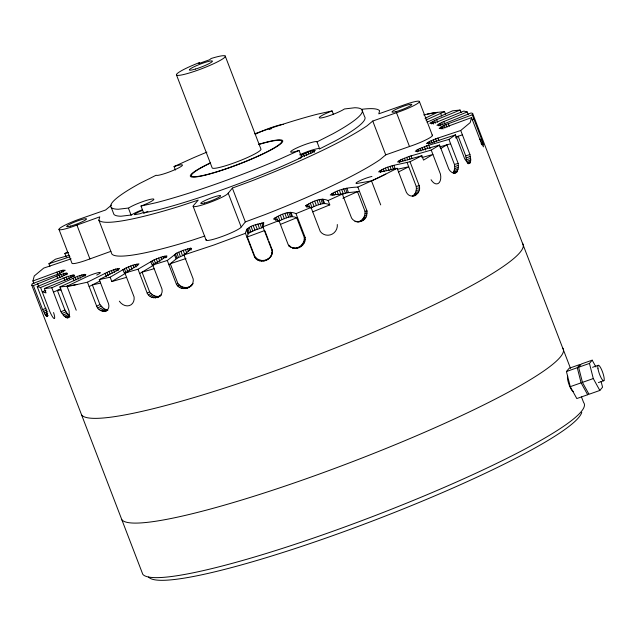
<?xml version="1.0" encoding="UTF-8"?>
<svg xmlns="http://www.w3.org/2000/svg" width="636" height="636" viewBox="0 0 636 636"><rect width="100%" height="100%" fill="white"/><g stroke="black" fill="none" stroke-linecap="round" stroke-linejoin="round"><path stroke-width="0.95" d="M291.264 247.269L288.172 244.606L278.958 220.605L273.48 218.991C279.896 215.032 288.339 210.142 296.002 213.632L305.216 237.633C306.099 244.478 298.65 250.369 292.21 247.77C298.475 249.67 305.065 243.787 304.262 237.379L296.726 217.743C290.565 214.722 284.284 218.975 278.608 221.113M272.129 250.83L262.914 226.829L263.805 222.735C257.429 224.516 246.522 225.239 245.464 233.301L254.678 257.302C260.259 265.371 273.687 259.655 272.311 250.131L268.885 241.203M271.596 254.909L272.311 250.131M460.726 130.483L435.612 138.855L429.292 141.574L426.462 143.521L430.556 143.092L455.487 134.848L464.701 158.849L467.492 162.76L468.382 163.341L469.837 163.214L470.775 160.026L469.94 154.484L460.726 130.483L470.171 122.621L471.515 117.596L445.335 127.272L440.16 128.607L439.158 128.345L446.019 124.576L472.254 114.814L472.635 113.407L471.022 112.977L443.125 124.219L439.269 125.324L436.948 125.292L441.654 122.454L467.222 111.96L468.231 114.583M415.308 195.57L412.327 196.23C415.737 194.346 416.803 190.037 416.246 186.412L407.032 162.411C397.508 164.74 386.696 165.829 378.587 171.863L380.908 171.895L397.15 168.302L406.364 192.295C410.777 200.523 421.883 193.749 419.227 185.752L410.013 161.751L407.032 162.411M455.487 134.848L448.944 139.403L458.159 163.404L458.477 167.395L456.95 171.935L453.237 173L454.764 168.453L454.446 164.47L446.909 144.833L439.587 146.916M357.981 221.892C362.727 220.978 365.62 215.898 365.008 211.279L357.472 191.643L347.161 192.772L341.802 194.401M366.726 215.207L367.052 211.073L357.837 187.071C348.305 187.413 338.05 189.234 330.219 194.966L342.351 194.067L351.565 218.069C355.357 224.174 365.318 222.155 366.726 215.207L364.69 215.413M261.682 222.95L263.36 227.314L254.949 230.105L249.439 232.744L248.088 233.881L247.142 237.665M581.479 396.959L583.61 402.509A236.743 29.669 -21 0 1 382.689 512.664A236.743 29.669 -21 0 1 142.774 574.276L31.8 285.182L32.174 283.775L58.409 274.013L65.277 270.244L62.948 270.213L59.092 271.318L32.921 280.993L33.923 283.608M32.921 280.993L34.265 275.968L43.709 268.098L71.105 258.836M204.768 236.051L192.788 240.026A150.764 18.897 -21 0 1 111.849 253.987L98.866 220.167L99.757 216.852L72.353 226.742A18.841 2.361 -21 0 1 59.49 228.531A18.841 2.361 -21 0 1 80.82 218.649L105.616 209.991L111.467 205.11M362.202 109.249A150.764 18.897 -21 0 1 379.597 110.783L378.786 113.836L402.755 105.401A18.841 2.361 -21 0 1 419.211 102.173A18.841 2.361 -21 0 1 396.498 112.691L372.752 121.047L367.004 125.841A150.764 18.897 -21 0 1 251.649 180.934L232.347 188.089L228.062 193.455A18.841 2.361 -21 0 1 207.67 203.194A18.841 2.361 -21 0 1 193.368 205.667L198.233 200.094L179.805 206.207A150.764 18.897 -21 0 1 98.866 220.167M432.083 135.047A18.841 2.361 -21 0 1 409.481 146.511L385.734 154.866L379.986 159.66A150.764 18.897 -21 0 1 264.632 214.753L245.329 221.908L241.044 227.275A18.841 2.361 -21 0 1 220.652 237.013A18.841 2.361 -21 0 1 206.35 239.486M254.678 257.302L254.869 256.602L247.325 236.966L264.775 230.494L264.584 231.194M256.101 258.828L256.284 258.129L254.869 256.602M257.811 260.021L258.001 259.313L256.284 258.129M259.742 260.816L259.933 260.116L258.001 259.313M261.801 261.197L261.992 260.49C266.19 260.808 270.348 258.176 271.787 254.209M263.892 261.126L264.083 260.418M265.912 260.609L266.102 259.909M267.78 259.687L267.963 258.979M269.394 258.383L269.577 257.675M270.682 256.761L270.872 256.062M272.081 252.897L272.272 252.198M361.892 109.654L364.579 116.634A134.625 16.87 -21 0 1 335.705 140.699L319.638 148.872L316.99 141.764A14.135 1.773 -21 0 0 296.241 148.196A14.135 1.773 -21 0 0 298.26 150.708L299.039 150.446L301.726 157.426L282.384 166.171A134.625 16.87 -21 0 1 158.444 209.769L143.688 213.028L141.009 206.04L141.828 205.738A14.135 1.773 -21 0 0 151.479 199.124A14.135 1.773 -21 0 0 128.687 208.004L118.352 209.244A134.625 16.87 -21 0 1 140.087 183.263L156.122 175.226A14.135 1.773 -21 0 0 176.864 168.786A14.135 1.773 -21 0 0 174.852 166.274L174.065 166.537L175.409 170.027M319.638 148.872L319.67 148.745A14.135 1.773 -21 0 0 299.643 154.842M167.292 260.474L176.506 284.467C181.149 292.21 194.616 288.243 193.169 278.942L183.955 254.941L191.603 248.453L190.601 248.191L183.16 250.322L176.832 253.041L167.292 260.474L152.751 265.013L161.965 289.014C163.961 298.149 150.947 300.963 147.226 293.228L138.012 269.227L154.143 259.798L162.935 256.531L167.03 256.109L152.751 265.013M342.351 194.067L328.096 200.515C320.425 197.025 311.99 201.906 305.566 205.873L311.052 207.479L320.266 231.48A9.707 9.492 -75 0 0 337.311 224.516M566.438 371.527L569.156 368.276L580 364.46L577.281 367.711L566.438 371.527L570.261 386.664L576.812 398.557L587.656 394.741L588.745 393.438M601.123 381.528L602.554 387.205L599.835 390.456L588.992 394.272L582.441 382.379L578.617 367.242L581.336 363.991L592.18 360.175L595.924 366.972M578.617 367.242L589.461 363.426L592.18 360.175M87.458 282.193L96.672 306.194C99.232 313.779 111.244 312.491 108.478 303.587L99.264 279.586L118.447 269.783L119.592 268.4L115.712 269.076L109.066 271.413L87.458 282.193L71.081 285.81L59.871 286.955L69.086 310.956L69.396 315.83L68.378 317.61L67.559 317.913L64.331 316.346L61.008 311.775L51.794 287.774L44.353 288.537L46.031 292.902L42.238 291.884L45.824 290.413M448.944 139.403L426.669 145.811L418.083 149.325L415.252 151.265L417.582 151.296L439.579 145.048L448.793 169.049C450.161 171.839 454.279 174.98 456.95 171.935M183.16 250.322L184.83 254.686L177.031 258.216L168.969 264.83M49.95 266.357L48.94 263.733L55.483 259.186L69.252 255.259M111.213 207.328L113.892 214.316A134.625 16.87 -21 0 0 121.031 216.224L131.374 214.992A14.135 1.773 -21 0 1 142.186 209.824M176.506 284.467L177.826 283.37L170.289 263.733L186.022 258.51M177.897 286.033L179.217 284.936C182.635 288.203 188.542 288.561 191.977 285.127L190.657 286.224M179.559 287.289L180.878 286.184M181.427 288.164L182.747 287.067M183.406 288.633L184.726 287.528M185.418 288.657L186.738 287.559M187.35 288.251L188.669 287.154M191.873 284.697L193.193 283.6M189.123 287.424L190.442 286.327M455.956 138.115L458.198 136.247L462.404 134.848M461.084 112.667L460.074 110.052L434.507 120.546L429.801 123.384L432.122 123.416L438.244 121.516L463.875 111.069L467.222 111.96M439.579 145.048L431.232 150.08L408.956 156.488L400.362 160.002L397.532 161.949L399.861 161.973L421.859 155.725L423.536 160.089L432.901 154.445L421.891 157.585M99.264 279.586L110.147 277.185L126.27 267.764L132.98 265.148L138.95 263.821L137.805 265.212L124.879 272.979L134.093 296.98A9.707 7.871 58.9 0 1 129.235 305.63A9.707 7.871 58.9 0 1 119.353 301.186M110.147 277.185L111.817 281.549L124.592 273.838L122.915 269.473M66.192 257.031L64.856 253.533L67.36 252.031M139.689 273.591L152.465 265.872L150.788 261.507M147.226 293.228L149.587 291.805L142.051 272.16L154.023 268.742M148.538 294.842L150.899 293.419C153.085 295.661 156.345 297.068 159.469 296.241L157.108 297.664M150.08 296.177L152.441 294.754M151.789 297.163L154.151 295.74M153.586 297.751L155.947 296.328M155.391 297.926L157.752 296.503M159.994 295.923L161.568 294.977M158.666 296.988L160.24 296.034M440.661 148.593L446.909 144.833L450.622 143.768M99.963 281.04L89.135 286.558M316.959 141.892L333.026 133.719A134.625 16.87 -21 0 0 354.753 107.746L344.418 108.979A14.135 1.773 -21 0 1 321.625 117.859A14.135 1.773 -21 0 1 331.276 111.244L332.095 110.942L333.439 114.432M96.672 306.194L99.916 304.549L103.93 308.786L106.935 309.867L103.692 311.521M97.857 307.88L101.1 306.234M99.216 309.319L102.46 307.665M100.687 310.432L103.93 308.786M102.205 311.179L105.449 309.533M105.091 311.441L107.524 310.201M106.323 310.94L107.945 310.114M397.15 168.302L379.31 177.372L357.837 187.071M410.013 161.751L421.859 155.725M398.422 172.006L408.71 166.775L397.413 169.256M76.217 310.225L67.003 286.224L86.472 276.891A9.421 1.185 -21 0 1 98.763 272.558A9.421 1.185 -21 0 1 96.704 275.094M425.039 118.304L437.433 112.365L427.328 114.13M371.933 176.474A9.421 1.185 -21 0 0 359.65 180.815A9.421 1.185 -21 0 0 357.591 183.351L371.504 180.902L385.742 174.081M310.694 207.996C316.664 205.627 323.311 201.413 329.774 204.879L328.096 200.515M51.794 287.774L77.425 276.374L83.539 274.474L85.868 274.506L83.038 276.445L59.871 286.955M60.833 288.816L53.472 292.139M174.065 166.537L193.408 157.8A134.625 16.87 -21 0 1 206.899 152.131M299.039 150.446L279.705 159.183A134.625 16.87 -21 0 1 155.764 202.789L141.009 206.04M300.86 156.973L311.568 152.998L315.281 150.454L310.225 151.328L301.456 154.747L302.156 156.567M425.882 120.061L444.556 111.634L445.621 114.401M61.008 311.775L64.912 310.01L67.066 313.325L69.388 315.504L65.484 317.269M62.034 313.54L65.937 311.775M63.163 315.09L67.066 313.325M64.331 316.346L68.235 314.582M66.581 317.793L69.706 316.386M67.559 317.913L69.904 316.855M342.852 198.249L357.472 191.643L359.507 191.436M33.414 285.612L59.045 275.165L65.158 273.265L67.488 273.289L62.781 276.135L37.214 286.621L46.42 310.622L47.382 316.569L46.531 316.346L45.148 314.526L42.628 309.613L33.414 285.612L31.8 285.182M37.214 286.621L40.561 287.52L66.192 277.073L72.305 275.173L74.635 275.205L69.928 278.043L44.353 288.537M42.628 309.613L46.062 308.206M43.479 311.449L46.913 310.042M44.329 313.111L47.772 311.712M45.148 314.526L47.724 313.469M45.895 315.615L47.613 314.915M278.958 220.605L262.914 226.829M296.002 213.632L311.052 207.479M46.531 316.346L48.257 315.639M280.571 224.341L296.726 217.743L297.68 217.997M312.721 211.844L329.774 204.879M427.01 122.215L452.641 110.807L460.074 110.052M143.688 213.028L144.515 212.718A14.135 1.773 -21 0 0 147.878 211.343M472.174 119.83L473.931 119.178M479.711 139.467L481.468 138.815L472.254 114.814M480.371 141.375L482.128 140.723L481.468 138.815M480.935 143.156L482.692 142.504L482.128 140.723M481.388 144.706L483.145 144.054L482.692 142.504M245.464 233.301L213.998 244.971L183.955 254.941M110.91 251.331L85.335 260.561A18.841 2.361 -21 0 1 71.955 263.201L58.973 229.381M592.545 367.314L598.063 365.366M570.261 386.664L581.105 382.848L587.656 394.741M582.441 382.379L593.285 378.563L599.835 390.456M598.404 382.586L603.93 380.638M301.726 157.426L300.939 157.688A14.135 1.773 -21 0 1 298.705 158.34M48.94 263.733L69.96 256.753M455.4 137.169L458.198 136.247L465.735 155.884L466.578 161.425L470.775 160.026M465.735 155.884L469.94 154.484M466.212 157.863L470.409 156.464M466.49 159.739L470.696 158.34M467.293 162.554L470.656 161.441M467.818 163.357L470.338 162.522M468.152 163.77L469.837 163.214M64.856 253.533L68.537 252.484M454.446 164.47L458.159 163.404M454.74 166.497L458.461 165.44M454.764 168.453L458.477 167.395M454.509 170.241L458.23 169.184M453.993 171.784L457.705 170.718M454.128 173.302L455.988 172.769M124.879 272.979L138.012 269.227M111.817 281.549L126.556 277.344M332.095 110.942L317.348 114.194A134.625 16.87 -21 0 0 254.702 133.791M423.719 114.901L433.355 112.779L444.556 111.634M416.246 186.412L419.227 185.752M416.397 188.487L419.378 187.827M416.198 190.498L419.18 189.838M415.666 192.358L418.639 191.698M414.807 193.98L417.788 193.32M413.678 195.292L416.66 194.632M100.552 283.107L92.379 284.912L99.916 304.549M67.003 286.224L77.107 284.459M365.008 211.279L367.052 211.073M365.056 213.37L367.091 213.163M363.935 217.313L365.978 217.107M362.83 218.983L364.873 218.776M361.423 220.342L363.466 220.128M354.912 221.63L356.271 221.487M359.785 221.328L361.82 221.121M356.78 221.956L360.016 221.686M60.969 290.008L57.375 290.374L64.912 310.01M259.933 260.116L261.992 260.49M304.262 237.379L305.216 237.633M304.239 239.47L305.193 239.724M303.777 241.505L304.731 241.76M302.895 243.405L303.849 243.66M301.639 245.067L302.601 245.321M300.065 246.426L301.027 246.681M298.252 247.412L299.206 247.666M288.617 245.854L289.579 246.108M296.273 247.976L297.235 248.231M294.23 248.096L295.184 248.358M290.946 247.269L293.164 248.032M289.181 246.243L290.31 247.014M177.826 283.37L179.217 284.936M149.587 291.805L150.899 293.419M472.635 113.407L570.476 368.3M471.515 117.596L480.729 141.597L483.447 146.852L483.145 144.054M448.308 123.678L449.318 126.302M446.019 124.576L447.029 127.192M443.809 121.524L444.81 124.147M440.653 113.399L441.662 116.014M443.864 125.499L444.866 128.122M441.654 122.454L442.656 125.069M441.988 126.397L442.99 129.021M439.77 123.352L440.78 125.968M440.51 127.208L441.185 128.957M436.662 119.616L437.671 122.231M438.299 124.163L438.967 125.904M434.507 120.546L435.509 123.161M432.623 121.444L433.633 124.06M437.878 138.06L438.888 140.675M431.152 122.247L431.828 123.996M435.612 138.855L436.622 141.47M419.482 101.744L432.456 135.563M433.323 139.745L434.332 142.369M431.168 140.675L432.17 143.291M429.292 141.574L429.96 143.323M431.232 150.08L440.438 174.081A9.707 5.549 74.1 0 1 438.268 183.454A9.707 5.549 74.1 0 1 431.073 179.726M427.813 142.385L428.489 144.126M428.759 145.159L430.095 148.649M426.669 145.811L427.678 148.427M424.403 146.606L425.746 150.096M422.113 147.496L423.123 150.12M419.959 148.427L420.96 151.042M418.083 149.325L418.75 151.074M416.612 150.136L417.28 151.877M396.498 112.691L409.481 146.511M411.039 155.836L412.048 158.459M408.956 156.488L409.958 159.103M406.69 157.283L407.692 159.898M404.401 158.173L405.402 160.797M402.238 159.103L402.914 160.852M400.362 160.002L401.03 161.751M398.891 160.813L399.559 162.554M393.859 165.304L395.195 168.794M392.094 165.758L393.43 169.248M372.752 121.047L385.734 154.866M390.003 166.409L391.347 169.899M387.737 167.204L389.081 170.694M385.448 168.095L386.457 170.718M383.293 169.025L384.295 171.641M381.409 169.923L382.085 171.672M379.938 170.734L380.614 172.475M371.504 180.902L380.71 204.903M346.811 188.177L348.488 192.541M345.491 188.407L347.161 192.772M343.726 188.86L345.396 193.225M341.635 189.512L343.313 193.869M339.37 190.307L341.047 194.672M337.08 191.198L338.424 194.688M334.926 192.128L335.927 194.743M333.041 193.026L334.051 195.642M331.571 193.837L332.238 195.578M313.723 150.43L314.423 152.258M312.165 150.772L312.864 152.6M310.225 151.328L310.925 153.157M308.031 152.052L308.73 153.88M305.733 152.902L306.791 155.645M322.961 199.092L324.63 203.456M322.166 199.076L323.843 203.441M303.491 153.825L304.541 156.567M320.838 199.306L322.516 203.671M319.073 199.76L320.751 204.124M316.982 200.412L318.66 204.776M314.725 201.207L316.394 205.571M312.427 202.105L314.105 206.469M310.273 203.027L311.95 207.392M308.396 203.925L309.732 207.415M306.926 204.736L307.927 207.352M305.956 205.396L306.632 207.145M290.867 212.209L292.544 216.574M290.072 212.201L291.749 216.566M288.752 212.432L290.421 216.797M286.987 212.885L288.657 217.25M225.224 56.055L260.895 149.007A26.148 3.275 -21 0 1 238.707 161.17A26.148 3.275 -21 0 1 212.209 167.976L176.53 75.032M284.896 213.537L286.574 217.894M282.63 214.332L284.308 218.697M280.341 215.222L282.018 219.587M278.186 216.153L279.856 220.517M276.302 217.051L277.98 221.415M274.832 217.862L275.841 220.477M263.01 222.719L263.678 224.468M265.117 231.385L268.201 239.422M259.917 223.403L261.595 227.768M257.826 224.055L259.504 228.419M255.569 224.85L257.238 229.214M253.279 225.748L254.949 230.105M251.117 226.67L252.794 231.035M249.24 227.569L250.91 231.933M232.347 188.089L245.329 221.908M247.77 228.38L249.439 232.744M246.8 229.04L248.477 233.404M246.41 229.517L248.088 233.881M228.165 193.09L241.147 226.909M193.169 206.398L206.151 240.217M190.601 248.191L191.269 249.94M189.274 248.422L189.949 250.171M187.509 248.883L188.518 251.498M185.426 249.527L186.761 253.017M180.87 251.22L182.54 255.585M178.708 252.142L180.386 256.507M176.832 253.041L178.509 257.405M175.361 253.851L177.031 258.216M174.391 254.511L176.069 258.876M166.028 255.847L166.704 257.596M164.708 256.077L165.376 257.826M162.935 256.531L163.611 258.28M160.852 257.183L161.854 259.798M158.587 257.978L159.922 261.468M156.297 258.876L157.633 262.366M154.143 259.798L155.478 263.288M152.258 260.696L153.936 265.061M128.44 208.21L131.127 215.191M136.835 264.043L137.503 265.784M135.071 264.497L136.072 267.112M132.98 265.148L133.989 267.764M130.714 265.943L132.057 269.433M128.424 266.834L129.768 270.324M126.27 267.764L127.939 272.129M124.386 268.662L126.063 273.027M117.477 268.623L118.145 270.364M115.712 269.076L116.38 270.825M113.621 269.728L114.631 272.343M111.356 270.523L112.365 273.138M109.066 271.413L110.076 274.036M106.912 272.343L108.247 275.833M105.035 273.242L106.371 276.732M76.924 225.096L89.907 258.916M84.866 274.243L85.534 275.992M83.539 274.474L84.214 276.223M81.774 274.927L82.442 276.676M79.691 275.579L80.693 278.194M77.425 276.374L78.427 278.997M75.135 277.264L76.137 279.888M73.633 274.943L74.301 276.684M72.305 275.173L72.981 276.914M72.973 278.194L73.983 280.81M70.54 275.627L71.208 277.375M68.457 276.278L69.459 278.894M66.486 273.035L67.154 274.776M65.158 273.265L65.834 275.006M66.192 277.073L67.193 279.689M62.948 270.213L63.616 271.962M63.393 273.719L64.069 275.46M61.183 270.666L61.851 272.415M63.902 277.964L64.904 280.587M61.31 274.362L62.312 276.986M59.092 271.318L60.102 273.933M59.045 275.165L60.046 277.781M56.827 272.113L57.836 274.736M56.755 276.056L57.757 278.671M40.561 287.52L49.775 311.521A9.707 1.638 67.8 0 0 54.187 318.572A9.707 1.638 67.8 0 0 53.567 312.538M37.715 283.855L38.717 286.47M589.461 363.426L593.285 378.563M577.281 367.711L581.105 382.848M581.765 412.319A232.275 29.113 -21 0 1 369.81 522.029A232.275 29.113 -21 0 1 148.609 577.019M269.155 129.458A10.597 1.328 -21 0 1 271.644 128.615M255.879 133.997A18.841 2.361 -21 0 1 283.394 124.33M144.126 212.241A9.421 1.185 -21 0 1 139.634 213.815L134.578 214.69A9.421 1.185 -21 0 1 142.575 210.309M258.987 144.237A49.473 6.201 -21 0 1 273.154 148.745A49.473 6.201 -21 0 1 203.123 175.679A49.473 6.201 -21 0 1 209.999 163.07M522.466 243.23A236.743 29.669 -21 0 1 321.546 353.385A236.743 29.669 -21 0 1 81.631 414.998M258.455 144.579A48.288 6.05 -21 0 1 272.288 148.983A48.288 6.05 -21 0 1 203.918 175.266A48.288 6.05 -21 0 1 210.627 162.967M562.669 347.964A236.743 29.669 -21 0 1 361.749 458.119A236.743 29.669 -21 0 1 121.834 519.731M573.569 391.323A8.244 1.797 70.6 0 1 569.3 385.273A8.244 1.797 70.6 0 1 567.702 376.051M199.553 62.559L198.686 63.592L209.53 59.776L211.184 58.48A26.148 3.275 -21 0 1 218.172 61.501A26.148 3.275 -21 0 1 178.732 75.374A26.148 3.275 -21 0 1 198.718 62.861L199.553 62.559M70.469 226.122A10.597 1.328 -21 0 0 86.393 219.197A10.597 1.328 -21 0 0 72.894 222.767A10.597 1.328 -21 0 0 70.469 226.122M395.767 111.674A10.597 1.328 -21 0 0 411.691 104.757A10.597 1.328 -21 0 0 398.192 108.327A10.597 1.328 -21 0 0 395.767 111.674M204.601 202.987A10.597 1.328 -21 0 0 220.525 196.063A10.597 1.328 -21 0 0 207.018 199.632A10.597 1.328 -21 0 0 204.601 202.987M195.53 69.03A12.37 1.55 -21 0 0 212.424 61.12A12.37 1.55 -21 0 0 194.672 66.486A12.37 1.55 -21 0 0 195.53 69.03M597.983 368.729A8.244 1.797 70.6 0 0 603.485 380.789A8.244 1.797 70.6 0 0 601.521 369.492A8.244 1.797 70.6 0 0 597.983 368.729"/></g></svg>
